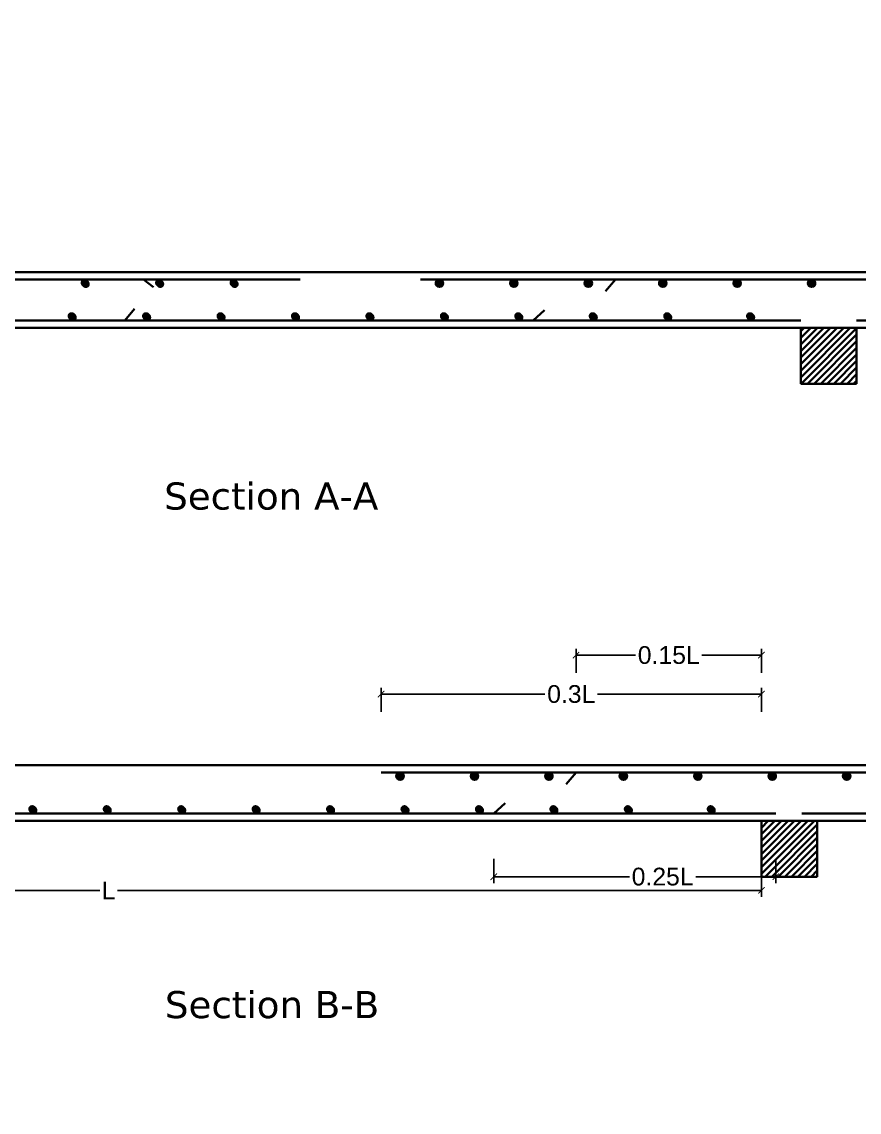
# Model space of a CAD drawing. Header units: feet. Extents: x 15113 to 123217, y -97269 to -8247.
# Drawn here: x 18426 to 18898, y -49341 to -48726 of the extents above; entities that cross this region are included whole.
import ezdxf

# ---------------------------------------------------------------- set-up
doc = ezdxf.new("R2010")
doc.units = ezdxf.units.FT
doc.header["$LTSCALE"] = 50.2
doc.header["$MEASUREMENT"] = 0
doc.header["$PDMODE"] = 3
doc.linetypes.add('PHANTOM2', pattern=[1.25, 0.625, -0.125, 0.125, -0.125, 0.125, -0.125])
doc.layers.get('0').update_dxf_attribs({"lineweight": 35})
doc.layers.add('drg seal txt', color=7, linetype='Continuous')
doc.layers.add('Str grid', color=7, linetype='Continuous', true_color=0x17d337)
doc.layers.add('Str LBL', color=3, linetype='Continuous', lineweight=35)
doc.styles.get("Standard").update_dxf_attribs({"font": 'arial.ttf'})
doc.dimstyles.new('Copy of Standard', dxfattribs={"dimscale": 40, "dimtxt": 0.25, "dimasz": 0.3, "dimexe": 0.18, "dimexo": 5, "dimgap": 0.09, "dimtad": 0, "dimtih": 1, "dimtoh": 1, "dimdec": 0, "dimzin": 0, "dimdsep": 46, "dimlunit": 4, "dimtxsty": 'Standard', "dimcen": 0.2, "dimse1": 1, "dimse2": 1, "dimadec": 0, "dimazin": 0, "dimtfac": 1, "dimtdec": 0, "dimtofl": 0, "dimtmove": 0, "dimatfit": 3, "dimfxl": 1, "dimtolj": 1, "dimtzin": 0, "dimarcsym": 0})
doc.dimstyles.get("Standard").update_dxf_attribs({"dimscale": 20, "dimtxt": 0.18, "dimasz": 0.18, "dimexe": 0.18, "dimexo": 0.0625, "dimgap": 0.09, "dimtad": 0, "dimtih": 1, "dimtoh": 1, "dimdec": 1, "dimzin": 0, "dimdsep": 46, "dimlunit": 3, "dimtxsty": 'Standard', "dimblk": 'ARCHTICK', "dimcen": 0.09, "dimadec": 0, "dimazin": 0, "dimtfac": 1, "dimtdec": 1, "dimtofl": 0, "dimtmove": 0, "dimatfit": 3, "dimfxl": 0.5, "dimfxlon": 1, "dimtolj": 1, "dimtzin": 0, "dimarcsym": 0})
pattern_1 = [(45, (17136.822795, -50639.086282), (-0.018561553, 0.018561553), [])]
pattern_2 = [(45, (17159.030135, -50361.010553), (-0.018561553, 0.018561553), [])]

# ---------------------------------------------------------------- blocks, each defined once
blk = doc.blocks.new('_ArchTick')
at = {"color": 0, "linetype": 'ByBlock', "const_width": 0.15}
blk.add_lwpolyline([(-0.5, -0.5), (0.5, 0.5)], dxfattribs=at)
blk = doc.blocks.new('*D636')
at = {"color": 0, "lineweight": -2, "transparency": 16777216}
for p, q in [((18628.4, -49114.83), (18628.4, -49101.23)), ((18843.02, -49114.83), (18843.02, -49101.23)), ((18628.4, -49104.83), (18720.85, -49104.83)), ((18843.02, -49104.83), (18750.57, -49104.83))]:
    blk.add_line(p, q, dxfattribs=at)
at = {"layer": 'Defpoints', "color": 0, "transparency": 16777216}
for p in [(18628.4, -49104.83), (18628.4, -49149.03), (18843.02, -49149.03)]:
    blk.add_point(p, dxfattribs=at)
at = {"color": 0, "lineweight": -2, "transparency": 16777216, "xscale": 3.6, "yscale": 3.6, "zscale": 3.6, "rotation": 180}
blk.add_blockref('_ArchTick', (18628.4, -49104.83), dxfattribs=at)
at = {"color": 0, "lineweight": -2, "transparency": 16777216, "xscale": 3.6, "yscale": 3.6, "zscale": 3.6}
blk.add_blockref('_ArchTick', (18843.02, -49104.83), dxfattribs=at)
at = {"color": 0, "lineweight": 35, "transparency": 16777216, "insert": (18735.71, -49104.83), "char_height": 3.6, "attachment_point": 5}
blk.add_mtext('\\A1;{\\H2.7778x;0.3L}', dxfattribs=at)
blk = doc.blocks.new('*D637')
at = {"color": 0, "lineweight": -2, "transparency": 16777216}
for p, q in [((18738.4, -49092.85), (18738.4, -49079.25)), ((18738.4, -49082.85), (18771.97, -49082.85)), ((18843.02, -49082.85), (18809.45, -49082.85)), ((18843.02, -49092.85), (18843.02, -49079.25))]:
    blk.add_line(p, q, dxfattribs=at)
at = {"layer": 'Defpoints', "color": 0, "transparency": 16777216}
for p in [(18738.4, -49082.85), (18738.4, -49149.03), (18843.02, -49149.03)]:
    blk.add_point(p, dxfattribs=at)
at = {"color": 0, "lineweight": -2, "transparency": 16777216, "xscale": 3.6, "yscale": 3.6, "zscale": 3.6, "rotation": 180}
blk.add_blockref('_ArchTick', (18738.4, -49082.85), dxfattribs=at)
at = {"color": 0, "lineweight": -2, "transparency": 16777216, "xscale": 3.6, "yscale": 3.6, "zscale": 3.6}
blk.add_blockref('_ArchTick', (18843.02, -49082.85), dxfattribs=at)
at = {"color": 0, "lineweight": 35, "transparency": 16777216, "insert": (18790.71, -49082.85), "char_height": 3.6, "attachment_point": 5}
blk.add_mtext('\\A1;{\\H2.7778x;0.15L}', dxfattribs=at)
blk = doc.blocks.new('*D639')
at = {"color": 0, "lineweight": -2, "transparency": 16777216}
for p, q in [((18106.34, -49205.54), (18106.34, -49219.14)), ((18843.02, -49205.54), (18843.02, -49219.14)), ((18106.34, -49215.54), (18469.76, -49215.54)), ((18843.02, -49215.54), (18479.6, -49215.54))]:
    blk.add_line(p, q, dxfattribs=at)
at = {"layer": 'Defpoints', "color": 0, "transparency": 16777216}
for p in [(18106.34, -49176.33), (18843.02, -49176.33), (18843.02, -49215.54)]:
    blk.add_point(p, dxfattribs=at)
at = {"color": 0, "lineweight": -2, "transparency": 16777216, "xscale": 3.6, "yscale": 3.6, "zscale": 3.6, "rotation": 180}
blk.add_blockref('_ArchTick', (18106.34, -49215.54), dxfattribs=at)
at = {"color": 0, "lineweight": -2, "transparency": 16777216, "xscale": 3.6, "yscale": 3.6, "zscale": 3.6}
blk.add_blockref('_ArchTick', (18843.02, -49215.54), dxfattribs=at)
at = {"color": 0, "lineweight": 35, "transparency": 16777216, "insert": (18474.68, -49215.54), "char_height": 3.6, "attachment_point": 5}
blk.add_mtext('\\A1;{\\H2.7778x;L}', dxfattribs=at)
blk = doc.blocks.new('*D640')
at = {"color": 0, "lineweight": -2, "transparency": 16777216}
for p, q in [((18691.96, -49197.83), (18691.96, -49211.43)), ((18851.11, -49197.83), (18851.11, -49211.43)), ((18691.96, -49207.83), (18768.52, -49207.83)), ((18851.11, -49207.83), (18806, -49207.83))]:
    blk.add_line(p, q, dxfattribs=at)
at = {"layer": 'Defpoints', "color": 0, "transparency": 16777216}
for p in [(18691.96, -49172.13), (18851.11, -49176.33), (18851.11, -49207.83)]:
    blk.add_point(p, dxfattribs=at)
at = {"color": 0, "lineweight": -2, "transparency": 16777216, "xscale": 3.6, "yscale": 3.6, "zscale": 3.6, "rotation": 180}
blk.add_blockref('_ArchTick', (18691.96, -49207.83), dxfattribs=at)
at = {"color": 0, "lineweight": -2, "transparency": 16777216, "xscale": 3.6, "yscale": 3.6, "zscale": 3.6}
blk.add_blockref('_ArchTick', (18851.11, -49207.83), dxfattribs=at)
at = {"color": 0, "lineweight": 35, "transparency": 16777216, "insert": (18787.26, -49207.83), "char_height": 3.6, "attachment_point": 5}
blk.add_mtext('\\A1;{\\H2.7778x;0.25L}', dxfattribs=at)
blk = doc.blocks.new('*D1001')
at = {"layer": 'Defpoints', "color": 0, "linetype": 'PHANTOM2', "transparency": 16777216}
for p in [(16074.54, -48732.22), (16074.54, -48783.22), (42253.55, -48783.22)]:
    blk.add_point(p, dxfattribs=at)
at = {"layer": 'Str grid', "color": 0, "linetype": 'PHANTOM2', "lineweight": -2, "transparency": 16777216}
for p, q in [((16074.54, -48732.22), (16074.54, -48749.02)), ((16074.54, -48783.22), (16074.54, -48766.43))]:
    blk.add_line(p, q, dxfattribs=at)
at = {"layer": 'Str grid', "color": 0, "linetype": 'PHANTOM2', "lineweight": -2, "transparency": 16777216, "xscale": 12, "yscale": 12, "zscale": 12}
for p, rotation in [((16074.54, -48732.22), 90), ((16074.54, -48783.22), 270)]:
    blk.add_blockref('_ArchTick', p, dxfattribs=dict(at, rotation=rotation))
at = {"layer": 'Str grid', "color": 0, "linetype": 'PHANTOM2', "transparency": 16777216, "insert": (16074.54, -48757.72), "char_height": 10, "attachment_point": 5}
blk.add_mtext('\\A1;4\'-3"', dxfattribs=at)
blk = doc.blocks.new('*D1097')
at = {"layer": 'Defpoints', "color": 0, "linetype": 'PHANTOM2', "ltscale": 150, "transparency": 16777216}
for p in [(16403.4, -49286.42), (42253.55, -49286.42), (16403.4, -49523.42)]:
    blk.add_point(p, dxfattribs=at)
at = {"layer": 'Str grid', "color": 0, "linetype": 'PHANTOM2', "lineweight": -2, "ltscale": 150, "transparency": 16777216}
for p, q in [((16403.4, -49286.42), (16403.4, -49396.22)), ((16403.4, -49523.42), (16403.4, -49413.63))]:
    blk.add_line(p, q, dxfattribs=at)
at = {"layer": 'Str grid', "color": 0, "linetype": 'PHANTOM2', "lineweight": -2, "ltscale": 150, "transparency": 16777216, "xscale": 12, "yscale": 12, "zscale": 12}
for p, rotation in [((16403.4, -49286.42), 90), ((16403.4, -49523.42), 270)]:
    blk.add_blockref('_ArchTick', p, dxfattribs=dict(at, rotation=rotation))
at = {"layer": 'Str grid', "color": 0, "linetype": 'PHANTOM2', "ltscale": 150, "transparency": 16777216, "insert": (16403.4, -49404.92), "char_height": 10, "attachment_point": 5}
blk.add_mtext('\\A1;19\'-9"', dxfattribs=at)
blk = doc.blocks.new('*D1098')
at = {"layer": 'Defpoints', "color": 0, "linetype": 'PHANTOM2', "ltscale": 150, "transparency": 16777216}
for p in [(42253.55, -49211.42), (16403.4, -49286.42), (42253.55, -49286.42)]:
    blk.add_point(p, dxfattribs=at)
at = {"layer": 'Str LBL', "color": 0, "linetype": 'PHANTOM2', "lineweight": -2, "ltscale": 150, "transparency": 16777216}
for p, q in [((42253.55, -49211.42), (42253.55, -49240.21)), ((42253.55, -49286.42), (42253.55, -49257.63))]:
    blk.add_line(p, q, dxfattribs=at)
at = {"layer": 'Str LBL', "color": 0, "linetype": 'PHANTOM2', "lineweight": -2, "ltscale": 150, "transparency": 16777216, "xscale": 12, "yscale": 12, "zscale": 12}
for p, rotation in [((42253.55, -49211.42), 90), ((42253.55, -49286.42), 270)]:
    blk.add_blockref('_ArchTick', p, dxfattribs=dict(at, rotation=rotation))
at = {"layer": 'Str LBL', "color": 0, "linetype": 'PHANTOM2', "lineweight": 20, "ltscale": 150, "transparency": 16777216, "insert": (42253.55, -49248.92), "char_height": 10, "attachment_point": 5}
blk.add_mtext('\\A1;6\'-3"', dxfattribs=at)
blk = doc.blocks.new('*D1183')
at = {"layer": 'Defpoints', "color": 0, "linetype": 'PHANTOM2', "ltscale": 150, "transparency": 16777216}
for p in [(16403.4, -49211.42), (42253.55, -49211.42), (16403.4, -49286.42)]:
    blk.add_point(p, dxfattribs=at)
at = {"layer": 'Str grid', "color": 0, "linetype": 'PHANTOM2', "lineweight": -2, "ltscale": 150, "transparency": 16777216}
for p, q in [((16403.4, -49211.42), (16403.4, -49240.21)), ((16403.4, -49286.42), (16403.4, -49257.63))]:
    blk.add_line(p, q, dxfattribs=at)
at = {"layer": 'Str grid', "color": 0, "linetype": 'PHANTOM2', "lineweight": -2, "ltscale": 150, "transparency": 16777216, "xscale": 12, "yscale": 12, "zscale": 12}
for p, rotation in [((16403.4, -49211.42), 90), ((16403.4, -49286.42), 270)]:
    blk.add_blockref('_ArchTick', p, dxfattribs=dict(at, rotation=rotation))
at = {"layer": 'Str grid', "color": 0, "linetype": 'PHANTOM2', "ltscale": 150, "transparency": 16777216, "insert": (16403.4, -49248.92), "char_height": 10, "attachment_point": 5}
blk.add_mtext('\\A1;6\'-3"', dxfattribs=at)

msp = doc.modelspace()

# ---------------------------------------------------------------- hatches: boundary and pattern name
at = {"lineweight": 35}
h = msp.add_hatch(dxfattribs=at)
h.set_pattern_fill('ANSI31', color=256, scale=0.21)
h.set_pattern_definition([(45, (17166.379788, -50342.200818), (-0.018561553, 0.018561553), [])])
h.paths.add_polyline_path([(18463.57889, -48873.1492, 1), (18459.37889, -48873.1492, 1)])
h = msp.add_hatch(dxfattribs=at)
h.set_pattern_fill('ANSI31', color=256, scale=0.21)
h.set_pattern_definition([(45, (17208.379788, -50342.200818), (-0.018561553, 0.018561553), [])])
h.paths.add_polyline_path([(18505.57889, -48873.1492, 1), (18501.37889, -48873.1492, 1)])
h = msp.add_hatch(dxfattribs=at)
h.set_pattern_fill('ANSI31', color=256, scale=0.21)
h.set_pattern_definition([(45, (17250.379788, -50342.200818), (-0.018561553, 0.018561553), [])])
h.paths.add_polyline_path([(18547.57889, -48873.1492, 1), (18543.37889, -48873.1492, 1)])
h = msp.add_hatch(dxfattribs=at)
h.set_pattern_fill('ANSI31', color=256, scale=0.21)
h.set_pattern_definition([(45, (17366.21082, -50342.107617), (-0.018561553, 0.018561553), [])])
h.paths.add_polyline_path([(18663.40992, -48873.056, 1), (18659.20992, -48873.056, 1)])
h = msp.add_hatch(dxfattribs=at)
h.set_pattern_fill('ANSI31', color=256, scale=0.21)
h.set_pattern_definition([(45, (17408.21082, -50342.107617), (-0.018561553, 0.018561553), [])])
h.paths.add_polyline_path([(18705.40992, -48873.056, 1), (18701.20992, -48873.056, 1)])
h = msp.add_hatch(dxfattribs=at)
h.set_pattern_fill('ANSI31', color=256, scale=0.21)
h.set_pattern_definition([(45, (17450.21082, -50342.107617), (-0.018561553, 0.018561553), [])])
h.paths.add_polyline_path([(18747.40992, -48873.056, 1), (18743.20992, -48873.056, 1)])
h = msp.add_hatch(dxfattribs=at)
h.set_pattern_fill('ANSI31', color=256, scale=0.21)
h.set_pattern_definition([(45, (17492.21082, -50342.107617), (-0.018561553, 0.018561553), [])])
h.paths.add_polyline_path([(18789.40992, -48873.056, 1), (18785.20992, -48873.056, 1)])
h = msp.add_hatch(dxfattribs=at)
h.set_pattern_fill('ANSI31', color=256, scale=0.21)
h.set_pattern_definition([(45, (17534.21082, -50342.107617), (-0.018561553, 0.018561553), [])])
h.paths.add_polyline_path([(18831.40992, -48873.056, 1), (18827.20992, -48873.056, 1)])
h = msp.add_hatch(dxfattribs=at)
h.set_pattern_fill('ANSI31', color=256, scale=0.21)
h.set_pattern_definition([(45, (17576.21082, -50342.107617), (-0.018561553, 0.018561553), [])])
h.paths.add_polyline_path([(18873.40992, -48873.056, 1), (18869.20992, -48873.056, 1)])
h = msp.add_hatch(dxfattribs=at)
h.set_pattern_fill('ANSI31', color=256, scale=0.21)
h.set_pattern_definition(pattern_2)
h.paths.add_polyline_path([(18456.22924, -48891.95894, 1), (18452.02924, -48891.95894, 1)])
h = msp.add_hatch(dxfattribs=at)
h.set_pattern_fill('ANSI31', color=256, scale=0.21)
h.set_pattern_definition(pattern_2)
h.paths.add_polyline_path([(18456.22924, -48891.95894, 1), (18452.02924, -48891.95894, 1)])
h = msp.add_hatch(dxfattribs=at)
h.set_pattern_fill('ANSI31', color=256, scale=0.21)
h.set_pattern_definition(pattern_2)
h.paths.add_polyline_path([(18456.22924, -48891.95894, 1), (18452.02924, -48891.95894, 1)])
h = msp.add_hatch(dxfattribs=at)
h.set_pattern_fill('ANSI31', color=256, scale=0.21)
h.set_pattern_definition([(45, (17201.030135, -50361.010553), (-0.018561553, 0.018561553), [])])
h.paths.add_polyline_path([(18498.22924, -48891.95894, 1), (18494.02924, -48891.95894, 1)])
h = msp.add_hatch(dxfattribs=at)
h.set_pattern_fill('ANSI31', color=256, scale=0.21)
h.set_pattern_definition([(45, (17243.030135, -50361.010553), (-0.018561553, 0.018561553), [])])
h.paths.add_polyline_path([(18540.22924, -48891.95894, 1), (18536.02924, -48891.95894, 1)])
h = msp.add_hatch(dxfattribs=at)
h.set_pattern_fill('ANSI31', color=256, scale=0.21)
h.set_pattern_definition([(45, (17285.030135, -50361.010553), (-0.018561553, 0.018561553), [])])
h.paths.add_polyline_path([(18582.22924, -48891.95894, 1), (18578.02924, -48891.95894, 1)])
h = msp.add_hatch(dxfattribs=at)
h.set_pattern_fill('ANSI31', color=256, scale=0.21)
h.set_pattern_definition([(45, (17327.030135, -50361.010553), (-0.018561553, 0.018561553), [])])
h.paths.add_polyline_path([(18624.22924, -48891.95894, 1), (18620.02924, -48891.95894, 1)])
h = msp.add_hatch(dxfattribs=at)
h.set_pattern_fill('ANSI31', color=256, scale=0.21)
h.set_pattern_definition([(45, (17369.030135, -50361.010553), (-0.018561553, 0.018561553), [])])
h.paths.add_polyline_path([(18666.22924, -48891.95894, 1), (18662.02924, -48891.95894, 1)])
h = msp.add_hatch(dxfattribs=at)
h.set_pattern_fill('ANSI31', color=256, scale=0.21)
h.set_pattern_definition([(45, (17411.030135, -50361.010553), (-0.018561553, 0.018561553), [])])
h.paths.add_polyline_path([(18708.22924, -48891.95894, 1), (18704.02924, -48891.95894, 1)])
h = msp.add_hatch(dxfattribs=at)
h.set_pattern_fill('ANSI31', color=256, scale=0.21)
h.set_pattern_definition([(45, (17453.030135, -50361.010553), (-0.018561553, 0.018561553), [])])
h.paths.add_polyline_path([(18750.22924, -48891.95894, 1), (18746.02924, -48891.95894, 1)])
h = msp.add_hatch(dxfattribs=at)
h.set_pattern_fill('ANSI31', color=256, scale=0.21)
h.set_pattern_definition([(45, (17495.030135, -50361.010553), (-0.018561553, 0.018561553), [])])
h.paths.add_polyline_path([(18792.22924, -48891.95894, 1), (18788.02924, -48891.95894, 1)])
h = msp.add_hatch(dxfattribs=at)
h.set_pattern_fill('ANSI31', color=256, scale=0.21)
h.set_pattern_definition([(45, (17541.80914, -50361.010553), (-0.018561553, 0.018561553), [])])
h.paths.add_polyline_path([(18839.00824, -48891.95894, 1), (18834.80824, -48891.95894, 1)])
h = msp.add_hatch(dxfattribs=at)
h.set_pattern_fill('ANSI31', color=256, scale=21)
h.set_pattern_definition([(45, (16990.4083, -50036.2255), (-1.8561553, 1.8561553), [])])
h.paths.add_polyline_path([(18372.71721, -48929.75627), (18372.71721, -48898.25627), (18341.21721, -48898.25627), (18341.21721, -48929.75627)])
h.paths.add_polyline_path([(18865.22725, -48929.75627), (18896.72725, -48929.75627), (18896.72725, -48898.25627), (18865.22725, -48898.25627)])
h = msp.add_hatch(dxfattribs=at)
h.set_pattern_fill('ANSI31', color=256, scale=0.21)
h.set_pattern_definition([(45, (17344.00348, -50620.183346), (-0.018561553, 0.018561553), [])])
h.paths.add_polyline_path([(18641.20258, -49151.13173, 1), (18637.00258, -49151.13173, 1)])
h = msp.add_hatch(dxfattribs=at)
h.set_pattern_fill('ANSI31', color=256, scale=0.21)
h.set_pattern_definition([(45, (17386.00348, -50620.183346), (-0.018561553, 0.018561553), [])])
h.paths.add_polyline_path([(18683.20258, -49151.13173, 1), (18679.00258, -49151.13173, 1)])
h = msp.add_hatch(dxfattribs=at)
h.set_pattern_fill('ANSI31', color=256, scale=0.21)
h.set_pattern_definition([(45, (17428.00348, -50620.183346), (-0.018561553, 0.018561553), [])])
h.paths.add_polyline_path([(18725.20258, -49151.13173, 1), (18721.00258, -49151.13173, 1)])
h = msp.add_hatch(dxfattribs=at)
h.set_pattern_fill('ANSI31', color=256, scale=0.21)
h.set_pattern_definition([(45, (17470.00348, -50620.183346), (-0.018561553, 0.018561553), [])])
h.paths.add_polyline_path([(18767.20258, -49151.13173, 1), (18763.00258, -49151.13173, 1)])
h = msp.add_hatch(dxfattribs=at)
h.set_pattern_fill('ANSI31', color=256, scale=0.21)
h.set_pattern_definition([(45, (17512.00348, -50620.183346), (-0.018561553, 0.018561553), [])])
h.paths.add_polyline_path([(18809.20258, -49151.13173, 1), (18805.00258, -49151.13173, 1)])
h = msp.add_hatch(dxfattribs=at)
h.set_pattern_fill('ANSI31', color=256, scale=0.21)
h.set_pattern_definition([(45, (17554.00348, -50620.183346), (-0.018561553, 0.018561553), [])])
h.paths.add_polyline_path([(18851.20258, -49151.13173, 1), (18847.00258, -49151.13173, 1)])
h = msp.add_hatch(dxfattribs=at)
h.set_pattern_fill('ANSI31', color=256, scale=0.21)
h.set_pattern_definition([(45, (17596.00348, -50620.183346), (-0.018561553, 0.018561553), [])])
h.paths.add_polyline_path([(18893.20258, -49151.13173, 1), (18889.00258, -49151.13173, 1)])
h = msp.add_hatch(dxfattribs=at)
h.set_pattern_fill('ANSI31', color=256, scale=0.21)
h.set_pattern_definition(pattern_1)
h.paths.add_polyline_path([(18434.0219, -49170.03467, 1), (18429.8219, -49170.03467, 1)])
h = msp.add_hatch(dxfattribs=at)
h.set_pattern_fill('ANSI31', color=256, scale=0.21)
h.set_pattern_definition(pattern_1)
h.paths.add_polyline_path([(18434.0219, -49170.03467, 1), (18429.8219, -49170.03467, 1)])
h = msp.add_hatch(dxfattribs=at)
h.set_pattern_fill('ANSI31', color=256, scale=0.21)
h.set_pattern_definition(pattern_1)
h.paths.add_polyline_path([(18434.0219, -49170.03467, 1), (18429.8219, -49170.03467, 1)])
h = msp.add_hatch(dxfattribs=at)
h.set_pattern_fill('ANSI31', color=256, scale=0.21)
h.set_pattern_definition([(45, (17178.822795, -50639.086282), (-0.018561553, 0.018561553), [])])
h.paths.add_polyline_path([(18476.0219, -49170.03467, 1), (18471.8219, -49170.03467, 1)])
h = msp.add_hatch(dxfattribs=at)
h.set_pattern_fill('ANSI31', color=256, scale=0.21)
h.set_pattern_definition([(45, (17220.822795, -50639.086282), (-0.018561553, 0.018561553), [])])
h.paths.add_polyline_path([(18518.0219, -49170.03467, 1), (18513.8219, -49170.03467, 1)])
h = msp.add_hatch(dxfattribs=at)
h.set_pattern_fill('ANSI31', color=256, scale=0.21)
h.set_pattern_definition([(45, (17262.822795, -50639.086282), (-0.018561553, 0.018561553), [])])
h.paths.add_polyline_path([(18560.0219, -49170.03467, 1), (18555.8219, -49170.03467, 1)])
h = msp.add_hatch(dxfattribs=at)
h.set_pattern_fill('ANSI31', color=256, scale=0.21)
h.set_pattern_definition([(45, (17304.822795, -50639.086282), (-0.018561553, 0.018561553), [])])
h.paths.add_polyline_path([(18602.0219, -49170.03467, 1), (18597.8219, -49170.03467, 1)])
h = msp.add_hatch(dxfattribs=at)
h.set_pattern_fill('ANSI31', color=256, scale=0.21)
h.set_pattern_definition([(45, (17346.822795, -50639.086282), (-0.018561553, 0.018561553), [])])
h.paths.add_polyline_path([(18644.0219, -49170.03467, 1), (18639.8219, -49170.03467, 1)])
h = msp.add_hatch(dxfattribs=at)
h.set_pattern_fill('ANSI31', color=256, scale=0.21)
h.set_pattern_definition([(45, (17388.822795, -50639.086282), (-0.018561553, 0.018561553), [])])
h.paths.add_polyline_path([(18686.0219, -49170.03467, 1), (18681.8219, -49170.03467, 1)])
h = msp.add_hatch(dxfattribs=at)
h.set_pattern_fill('ANSI31', color=256, scale=0.21)
h.set_pattern_definition([(45, (17430.822795, -50639.086282), (-0.018561553, 0.018561553), [])])
h.paths.add_polyline_path([(18728.0219, -49170.03467, 1), (18723.8219, -49170.03467, 1)])
h = msp.add_hatch(dxfattribs=at)
h.set_pattern_fill('ANSI31', color=256, scale=0.21)
h.set_pattern_definition([(45, (17472.822795, -50639.086282), (-0.018561553, 0.018561553), [])])
h.paths.add_polyline_path([(18770.0219, -49170.03467, 1), (18765.8219, -49170.03467, 1)])
h = msp.add_hatch(dxfattribs=at)
h.set_pattern_fill('ANSI31', color=256, scale=0.21)
h.set_pattern_definition([(45, (17519.6018, -50639.086282), (-0.018561553, 0.018561553), [])])
h.paths.add_polyline_path([(18816.8009, -49170.03467, 1), (18812.6009, -49170.03467, 1)])
h = msp.add_hatch(dxfattribs=at)
h.set_pattern_fill('ANSI31', color=256, scale=21)
h.set_pattern_definition([(45, (16978.528, -50510.0988), (-1.8561553, 1.8561553), [])])
h.paths.add_polyline_path([(18074.83991, -49239.332), (18106.33991, -49239.332), (18106.33991, -49176.332), (18074.83991, -49176.332)])
h.paths.add_polyline_path([(18874.51991, -49207.832), (18874.51991, -49176.332), (18843.01991, -49176.332), (18843.01991, -49207.832)])

# ---------------------------------------------------------------- linework, layer by layer
for p, q in [((18372.71721, -48870.95627), (18582.71721, -48870.95627)), ((18499.99008, -48875.28218), (18494.43054, -48870.95627)), ((18650.60725, -48870.95627), (18650.60725, -48870.95627)), ((19111.34725, -48870.95627), (18650.60725, -48870.95627)), ((18750.14725, -48870.95627), (18740.12996, -48870.95627)), ((18865.22725, -48870.95627), (18750.14725, -48870.95627)), ((18760.6054, -48870.95627), (18755.07693, -48877.5299)), ((18489.32293, -48887.48263), (18483.79446, -48894.05627)), ((18714.17047, -48894.05627), (18720.66027, -48888.33739)), ((18865.22725, -48894.05627), (18108.94537, -48894.05627)), ((18896.72725, -48894.05627), (19111.65338, -48894.05627)), ((18865.22725, -48929.75627), (18896.72725, -48929.75627)), ((18628.39991, -49149.032), (18628.39991, -49149.032)), ((18727.93991, -49149.032), (18717.92262, -49149.032)), ((18843.01991, -49149.032), (18727.93991, -49149.032)), ((18738.39806, -49149.032), (18732.86959, -49155.60563)), ((18691.96313, -49172.132), (18698.45293, -49166.41312)), ((18851.10839, -49172.132), (18086.73803, -49172.132)), ((18865.75797, -49172.132), (19089.44604, -49172.132)), ((18843.01991, -49207.832), (18874.51991, -49207.832))]:
    msp.add_line(p, q, dxfattribs=at)
for points in [[(18097.2854, -48866.75627), (19111.65338, -48866.75627)], [(19111.65338, -48898.25627), (18097.04725, -48898.25627)], [(18896.72725, -48929.75627), (18896.72725, -48898.25627), (18865.22725, -48898.25627), (18865.22725, -48929.75627)], [(19089.44604, -49176.332), (18074.83991, -49176.332), (18074.83991, -49144.832), (19089.44604, -49144.832)], [(19089.13991, -49149.032), (18858.76991, -49149.032), (18628.39991, -49149.032)], [(18874.51991, -49207.832), (18874.51991, -49176.332), (18843.01991, -49176.332), (18843.01991, -49207.832)]]:
    msp.add_lwpolyline(points, dxfattribs=at)
for centre in [(18661.30992, -48873.056), (18703.30992, -48873.056), (18745.30992, -48873.056), (18787.30992, -48873.056), (18829.30992, -48873.056), (18871.30992, -48873.056), (18639.10258, -49151.13173), (18681.10258, -49151.13173), (18723.10258, -49151.13173), (18765.10258, -49151.13173), (18807.10258, -49151.13173), (18849.10258, -49151.13173), (18891.10258, -49151.13173)]:
    msp.add_circle(centre, 2.1, dxfattribs=at)

# ---------------------------------------------------------------- texts
at = {"layer": 'drg seal txt', "lineweight": 35, "char_height": 15.2852164, "width": 2687.8083334, "attachment_point": 1}
for s, insert in [('{\\fVerdana|b0|i0|c0|p34;Section A-A}', (18506.03798, -48985.44081)), ('{\\fVerdana|b0|i0|c0|p34;Section B-B}', (18506.45858, -49272.33126))]:
    msp.add_mtext(s, dxfattribs=dict(at, insert=insert))

# ---------------------------------------------------------------- dimensions: what is measured, and where the dimension line sits
at = {"lineweight": 35}
for base, p1, p2, text, picture, middle in [((18738.39806, -49082.84897), (18843.01991, -49149.032), (18738.39806, -49149.032), '{\\H2.7778x;0.15L}', '*D637', (18790.70898, -49082.84897)), ((18851.10839, -49207.832), (18691.96313, -49172.132), (18851.10839, -49176.332), '{\\H2.7778x;0.25L}', '*D640', (18787.25828, -49207.832)), ((18843.01991, -49215.54469), (18106.33991, -49176.332), (18843.01991, -49176.332), '{\\H2.7778x;L}', '*D639', (18474.67991, -49215.54469))]:
    dim = msp.add_linear_dim(base=base, p1=p1, p2=p2, text=text, dimstyle='Standard', dxfattribs=at)
    dim.commit()
    dim.dimension.update_dxf_attribs({"geometry": picture, "text_midpoint": middle, "dimtype": 160})
dim = msp.add_linear_dim(base=(18628.39991, -49104.82794), p1=(18843.01991, -49149.032), p2=(18628.39991, -49149.032), text='{\\H2.7778x;0.3L}', dimstyle='Standard', dxfattribs=at)
dim.commit()
dim.dimension.update_dxf_attribs({"geometry": '*D636', "text_midpoint": (18735.70991, -49104.82794)})
at = {"layer": 'Str grid', "color": 0, "linetype": 'PHANTOM2'}
dim = msp.add_linear_dim(base=(16074.54413, -48783.2244), p1=(16074.54413, -48732.22421), p2=(42253.55418, -48783.2244), angle=90, dimstyle='Copy of Standard', override={"dimblk": 'ArchTick'}, dxfattribs=at)
dim.commit()
dim.dimension.update_dxf_attribs({"geometry": '*D1001', "text_midpoint": (16074.54413, -48757.7243)})
at = {"layer": 'Str grid', "color": 0, "linetype": 'PHANTOM2', "ltscale": 150}
for base, p1, p2, picture, middle in [((16403.39513, -49211.42421), (16403.39513, -49286.42401), (42253.55418, -49211.42421), '*D1183', (16403.39513, -49248.92411)), ((16403.39513, -49286.42401), (16403.39513, -49523.42401), (42253.55418, -49286.42401), '*D1097', (16403.39513, -49404.92401))]:
    dim = msp.add_linear_dim(base=base, p1=p1, p2=p2, angle=90, dimstyle='Copy of Standard', override={"dimblk": 'ArchTick'}, dxfattribs=at)
    dim.commit()
    dim.dimension.update_dxf_attribs({"geometry": picture, "text_midpoint": middle})
at = {"layer": 'Str LBL', "color": 0, "linetype": 'PHANTOM2', "lineweight": 20, "ltscale": 150}
dim = msp.add_linear_dim(base=(42253.55418, -49286.42401), p1=(42253.55418, -49211.42421), p2=(16403.39513, -49286.42401), angle=90, dimstyle='Copy of Standard', override={"dimblk": 'ArchTick'}, dxfattribs=at)
dim.commit()
dim.dimension.update_dxf_attribs({"geometry": '*D1098', "text_midpoint": (42253.55418, -49248.92411)})

doc.saveas('drawing.dxf')
